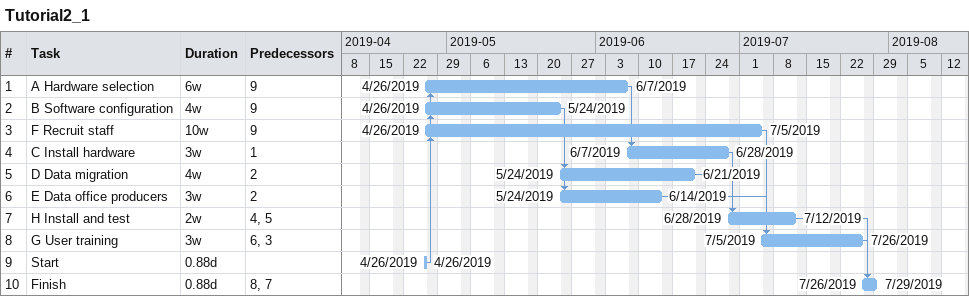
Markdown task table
Tutorial2_1

| ID | Task | Duration | Start | Finish | Predecessors |
|---|---|---|---|---|---|
| 1 | A Hardware selection | 6w | 2019-04-26 | 2019-06-07 | 9 |
| 2 | B Software configuration | 4w | 2019-04-26 | 2019-05-24 | 9 |
| 3 | F Recruit staff | 10w | 2019-04-26 | 2019-07-05 | 9 |
| 4 | C Install hardware | 3w | 2019-06-07 | 2019-06-28 | 1 |
| 5 | D Data migration | 4w | 2019-05-24 | 2019-06-21 | 2 |
| 6 | E Data office producers | 3w | 2019-05-24 | 2019-06-14 | 2 |
| 7 | H Install and test | 2w | 2019-06-28 | 2019-07-12 | 4, 5 |
| 8 | G User training | 3w | 2019-07-05 | 2019-07-26 | 6, 3 |
| 9 | Start | 0.88d | 2019-04-26 | 2019-04-26 |  |
| 10 | Finish | 0.88d | 2019-07-26 | 2019-07-29 | 8, 7 |
